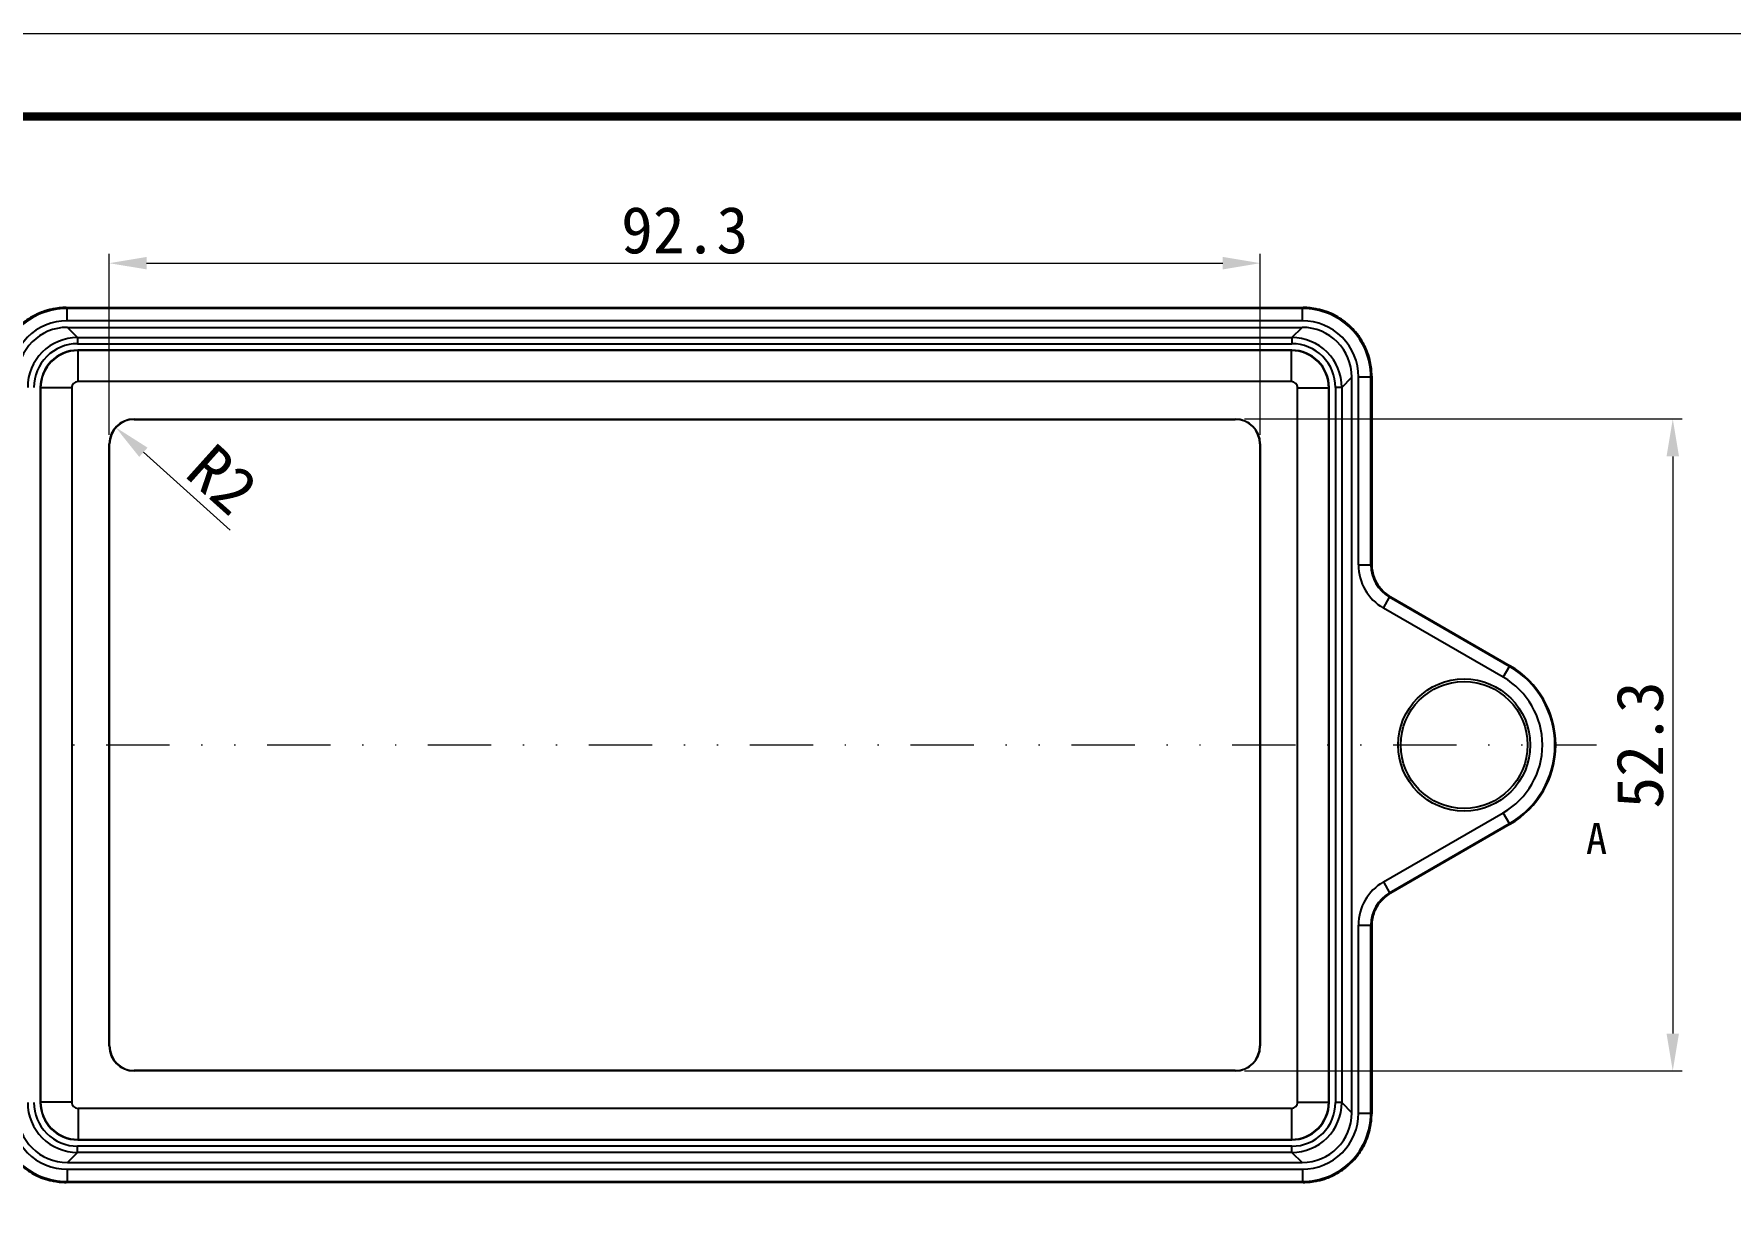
# Model space of a CAD drawing. Header units: millimetres. Extents: x 1396 to 1781, y -411 to -144.
# Drawn here: x 1464.2 to 1600.2, y -237.4 to -143.7 of the extents above; entities that cross this region are included whole.
import ezdxf
from ezdxf.enums import TextEntityAlignment as Align

# ---------------------------------------------------------------- set-up
doc = ezdxf.new("R2010")
doc.units = ezdxf.units.MM
doc.linetypes.add('DIVIDE', pattern=[31.75, 12.7, -6.35, 0, -6.35, 0, -6.35])
doc.layers.add('06___PRT_ALL_SURFS', color=7, linetype='Continuous')
for name, color, linetype, lineweight in [('dim', 82, 'Continuous', 9), ('from', 7, 'Continuous', 13), ('hatch', 56, 'Continuous', 9)]:
    doc.layers.add(name, color=color, linetype=linetype, lineweight=lineweight)
doc.styles.add('宋体', font='SimSun.ttf')
doc.styles.add('样式 1', font='SIMKAI.TTF')
doc.dimstyles.new('YanXiu', dxfattribs={"dimscale": 1.5, "dimtxt": 2.5, "dimasz": 2.2, "dimexe": 0.65, "dimexo": 0.65, "dimgap": 0.5, "dimtad": 1, "dimdsep": 46, "dimtxsty": '宋体', "dimcen": 0, "dimclrd": 3, "dimclre": 3, "dimclrt": 3, "dimazin": 2, "dimtfac": 1, "dimtofl": 0, "dimtmove": 0, "dimatfit": 3, "dimfxl": 1, "dimlwd": 5, "dimlwe": 5, "dimarcsym": 0})

# ---------------------------------------------------------------- blocks, each defined once
blk = doc.blocks.new('*D2')
at = {"layer": 'Defpoints', "color": 0}
for p in [(1562.51, -162.08), (1470.21, -176.58), (1562.51, -176.58)]:
    blk.add_point(p, dxfattribs=at)
at = {"layer": 'dim', "color": 3, "lineweight": 5}
for p, q in [((1470.21, -175.84), (1470.21, -161.33)), ((1562.51, -175.84), (1562.51, -161.33)), ((1473.21, -162.08), (1559.51, -162.08))]:
    blk.add_line(p, q, dxfattribs=at)
at = {"layer": 'dim', "color": 3}
for points in [[(1473.21, -161.58), (1473.21, -162.58), (1470.21, -162.08)], [(1559.51, -161.58), (1559.51, -162.58), (1562.51, -162.08)]]:
    blk.add_solid(points, dxfattribs=at)
at = {"layer": 'dim', "color": 3, "insert": (1516.36, -159.45), "char_height": 3.75, "attachment_point": 5, "style": '宋体'}
blk.add_mtext('92.3', dxfattribs=at)
blk = doc.blocks.new('*D3')
at = {"layer": 'Defpoints', "color": 0}
for p in [(1560.51, -174.58), (1560.51, -226.88), (1595.59, -226.88)]:
    blk.add_point(p, dxfattribs=at)
at = {"layer": 'dim', "color": 3, "lineweight": 5}
for p, q in [((1561.26, -174.58), (1596.34, -174.58)), ((1595.59, -177.58), (1595.59, -223.88)), ((1561.26, -226.88), (1596.34, -226.88))]:
    blk.add_line(p, q, dxfattribs=at)
at = {"layer": 'dim', "color": 3}
for points in [[(1595.09, -177.58), (1596.09, -177.58), (1595.59, -174.58)], [(1595.09, -223.88), (1596.09, -223.88), (1595.59, -226.88)]]:
    blk.add_solid(points, dxfattribs=at)
at = {"layer": 'dim', "color": 3, "insert": (1592.97, -200.73), "char_height": 3.75, "attachment_point": 5, "rotation": 90, "style": '宋体'}
blk.add_mtext('52.3', dxfattribs=at)
blk = doc.blocks.new('*D4')
at = {"layer": 'Defpoints', "color": 0}
for p in [(1470.73, -175.25), (1472.21, -176.58)]:
    blk.add_point(p, dxfattribs=at)
at = {"layer": 'dim', "color": 3, "lineweight": 5}
blk.add_line((1479.9, -183.49), (1472.96, -177.25), dxfattribs=at)
at = {"layer": 'dim', "color": 3}
blk.add_solid([(1473.29, -176.88), (1472.62, -177.62), (1470.73, -175.25)], dxfattribs=at)
at = {"layer": 'dim', "color": 3, "insert": (1479.3, -179.42), "char_height": 3.75, "attachment_point": 5, "rotation": 318.1011, "style": '宋体'}
blk.add_mtext('R2', dxfattribs=at)

msp = doc.modelspace()

# ---------------------------------------------------------------- linework, layer by layer
at = {"color": 7, "linetype": 'Continuous'}
for p, q in [((1466.769, -165.642), (1565.954, -165.642)), ((1466.769, -165.642), (1565.954, -165.642)), ((1466.835, -165.707), (1466.769, -165.642)), ((1466.769, -165.642), (1466.769, -165.642)), ((1565.889, -165.707), (1466.835, -165.707)), ((1466.835, -166.707), (1466.835, -165.707)), ((1565.889, -165.707), (1565.954, -165.642)), ((1565.889, -166.707), (1565.889, -165.707)), ((1565.954, -165.642), (1565.954, -165.642)), ((1565.889, -166.707), (1466.835, -166.707)), ((1466.861, -167.233), (1565.863, -167.233)), ((1467.675, -168.047), (1466.861, -167.233)), ((1565.049, -168.047), (1565.863, -167.233)), ((1467.675, -168.047), (1565.049, -168.047)), ((1467.675, -168.047), (1467.675, -168.547)), ((1467.675, -168.547), (1565.049, -168.547)), ((1565.049, -168.047), (1565.049, -168.547)), ((1565.035, -169.06), (1467.688, -169.06)), ((1467.714, -169.086), (1467.688, -169.06)), ((1565.009, -169.086), (1565.035, -169.06)), ((1569.047, -172.046), (1569.862, -171.231)), ((1569.862, -230.234), (1569.862, -171.231)), ((1570.388, -186.285), (1570.388, -171.205)), ((1570.388, -171.205), (1571.387, -171.205)), ((1571.387, -171.205), (1571.453, -171.14)), ((1571.387, -186.285), (1571.387, -171.205)), ((1571.453, -171.14), (1571.453, -186.247)), ((1571.453, -171.14), (1571.453, -186.247)), ((1571.453, -171.14), (1571.453, -171.14)), ((1464.715, -172.085), (1464.689, -172.059)), ((1464.689, -172.059), (1464.689, -229.406)), ((1568.009, -172.085), (1568.034, -172.059)), ((1568.034, -229.406), (1568.034, -172.059)), ((1568.548, -172.046), (1568.548, -229.42)), ((1569.047, -172.046), (1568.548, -172.046)), ((1569.047, -172.046), (1569.047, -229.42)), ((1472.214, -174.585), (1560.51, -174.585)), ((1472.214, -174.611), (1472.214, -174.585)), ((1472.214, -174.611), (1560.51, -174.611)), ((1560.51, -174.611), (1560.51, -174.585)), ((1470.24, -176.585), (1470.214, -176.585)), ((1470.214, -224.88), (1470.214, -176.585)), ((1470.24, -224.88), (1470.24, -176.585)), ((1562.483, -176.585), (1562.483, -224.88)), ((1562.483, -176.585), (1562.51, -176.585)), ((1562.51, -176.585), (1562.51, -224.88)), ((1570.388, -186.285), (1571.387, -186.285)), ((1571.453, -186.247), (1571.387, -186.285)), ((1571.493, -186.736), (1571.453, -186.247)), ((1571.453, -186.247), (1571.453, -186.247)), ((1572.387, -189.748), (1572.887, -188.882)), ((1572.952, -188.844), (1572.887, -188.882)), ((1582.5, -194.432), (1572.887, -188.882)), ((1572.952, -188.844), (1572.952, -188.844)), ((1572.952, -188.844), (1582.532, -194.375)), ((1572.952, -188.844), (1582.532, -194.376)), ((1582, -195.298), (1572.387, -189.748)), ((1582, -195.298), (1582.532, -194.375)), ((1572.387, -211.718), (1582, -206.168)), ((1582.532, -207.09), (1582, -206.168)), ((1572.887, -212.583), (1582.5, -207.033)), ((1582.532, -207.09), (1572.952, -212.621)), ((1582.532, -207.09), (1572.952, -212.621)), ((1572.387, -211.718), (1572.887, -212.583)), ((1572.548, -212.902), (1572.952, -212.622)), ((1572.887, -212.583), (1572.952, -212.621)), ((1572.952, -212.621), (1572.952, -212.621)), ((1570.388, -230.26), (1570.388, -215.181)), ((1570.388, -215.181), (1571.387, -215.181)), ((1571.387, -230.259), (1571.387, -215.181)), ((1571.387, -215.181), (1571.453, -215.218)), ((1571.453, -215.218), (1571.453, -230.325)), ((1571.453, -215.218), (1571.453, -230.325)), ((1571.453, -215.218), (1571.453, -215.218)), ((1470.24, -224.88), (1470.214, -224.88)), ((1562.483, -224.88), (1562.51, -224.88)), ((1560.51, -226.854), (1472.214, -226.854)), ((1472.214, -226.854), (1472.214, -226.88)), ((1560.51, -226.88), (1472.214, -226.88)), ((1560.51, -226.854), (1560.51, -226.88)), ((1464.715, -229.381), (1464.689, -229.406)), ((1568.009, -229.38), (1568.034, -229.406)), ((1569.047, -229.42), (1568.548, -229.42)), ((1569.047, -229.42), (1569.862, -230.234)), ((1570.388, -230.26), (1571.387, -230.26)), ((1571.387, -230.259), (1571.453, -230.325)), ((1571.453, -230.325), (1571.453, -230.325)), ((1467.714, -232.38), (1467.688, -232.405)), ((1467.688, -232.405), (1565.035, -232.405)), ((1565.01, -232.38), (1565.035, -232.405)), ((1467.675, -233.418), (1466.861, -234.233)), ((1565.049, -232.918), (1467.675, -232.918)), ((1467.675, -233.418), (1467.675, -232.918)), ((1565.049, -233.418), (1467.675, -233.418)), ((1565.049, -233.418), (1565.049, -232.918)), ((1565.049, -233.418), (1565.863, -234.233)), ((1466.835, -234.759), (1565.889, -234.759)), ((1466.835, -234.759), (1466.835, -235.758)), ((1466.861, -234.233), (1565.863, -234.233)), ((1565.889, -234.759), (1565.889, -235.758)), ((1466.835, -235.758), (1466.769, -235.823)), ((1565.954, -235.823), (1466.769, -235.823)), ((1466.769, -235.824), (1466.769, -235.823)), ((1565.954, -235.824), (1466.769, -235.824)), ((1466.835, -235.758), (1565.889, -235.758)), ((1565.889, -235.758), (1565.954, -235.823)), ((1565.954, -235.824), (1565.954, -235.823))]:
    msp.add_line(p, q, dxfattribs=at)
for points in [[(1466.769, -165.642), (1465.719, -165.743), (1464.476, -166.143), (1463.36, -166.826), (1462.437, -167.753), (1461.76, -168.872), (1461.367, -170.115), (1461.271, -171.14)], [(1571.453, -171.14), (1571.352, -170.09), (1570.952, -168.847), (1570.269, -167.731), (1569.341, -166.808), (1568.223, -166.131), (1566.98, -165.738), (1565.954, -165.642)], [(1572.952, -188.844), (1572.533, -188.552), (1572.044, -188.035), (1571.691, -187.418), (1571.493, -186.736)], [(1571.453, -215.218), (1571.496, -214.711), (1571.698, -214.03), (1572.055, -213.415), (1572.548, -212.902)], [(1461.271, -230.325), (1461.372, -231.375), (1461.772, -232.619), (1462.455, -233.735), (1463.383, -234.657), (1464.501, -235.334), (1465.744, -235.727), (1466.769, -235.824)], [(1565.954, -235.824), (1567.005, -235.723), (1568.248, -235.323), (1569.364, -234.64), (1570.287, -233.712), (1570.963, -232.594), (1571.357, -231.35), (1571.453, -230.325)]]:
    msp.add_lwpolyline(points, dxfattribs=at)
for radius in [5.3, 5.086]:
    msp.add_circle((1578.862, -200.733), radius, dxfattribs=at)
for centre, radius, start, end in [((1466.835, -171.206), 5.498, 90.00224, 180.00424), ((1466.766, -171.128), 5.485, 101.93481, 110.0211), ((1466.772, -171.16), 5.518, 90.02999, 101.92879), ((1565.889, -171.206), 5.498, 0.00224, 90.00424), ((1565.951, -171.16), 5.518, 78.20839, 89.96981), ((1565.958, -171.127), 5.485, 70.39147, 78.20309), ((1466.834, -171.205), 4.498, 89.99233, 180.00767), ((1466.771, -171.142), 5.5, 115.21643, 124.99754), ((1466.77, -171.14), 5.498, 110.01168, 115.21371), ((1565.89, -171.205), 4.498, 359.99233, 90.00767), ((1565.954, -171.14), 5.498, 56.15959, 70.40038), ((1565.955, -171.14), 5.497, 51.67213, 56.16998), ((1565.956, -171.139), 5.496, 38.48463, 51.66909), ((1467.675, -172.046), 3.999, 89.99913, 180.00087), ((1467.675, -172.045), 3.498, 89.99233, 180.00767), ((1565.049, -172.046), 3.999, 359.99914, 90.00086), ((1565.049, -172.045), 3.498, 359.99233, 90.00767), ((1565.959, -171.136), 5.492, 34.98823, 38.48303), ((1565.953, -171.142), 5.5, 25.21643, 34.99754), ((1565.955, -171.14), 5.498, 20.01168, 25.21371), ((1565.967, -171.137), 5.485, 11.93481, 20.0211), ((1565.935, -171.143), 5.518, 0.02999, 11.92879), ((1472.214, -176.585), 2, 90, 180), ((1472.214, -176.585), 1.974, 90, 180), ((1560.51, -176.585), 2, 0, 90), ((1560.51, -176.585), 1.974, 0, 90), ((1574.386, -186.285), 3.998, 179.99848, 240.00168), ((1574.385, -186.285), 2.998, 179.98967, 240.01257), ((1574.437, -186.247), 2.984, 179.9946, 180.46827), ((1574.46, -186.247), 3.008, 180.47638, 190.49453), ((1574.445, -186.25), 2.992, 190.49756, 200.29996), ((1574.447, -186.249), 2.995, 200.29187, 203.39209), ((1574.451, -186.247), 2.999, 203.39407, 216.3776), ((1574.446, -186.251), 2.993, 216.3787, 218.49793), ((1574.447, -186.251), 2.993, 218.49059, 229.28049), ((1574.456, -186.24), 3.007, 229.28395, 239.44044), ((1574.443, -186.261), 2.982, 239.44891, 240.01053), ((1578.862, -200.733), 7.276, 300, 60), ((1578.862, -200.733), 7.341, 300, 60), ((1578.862, -200.733), 7.341, 300, 60), ((1578.862, -200.733), 6.276, 300, 60), ((1574.386, -215.181), 3.999, 119.99942, 180.00042), ((1574.385, -215.18), 2.998, 119.98743, 180.01032), ((1574.452, -215.218), 2.999, 143.42745, 156.41048), ((1574.448, -215.215), 2.994, 140.45751, 143.42535), ((1574.446, -215.214), 2.993, 130.52144, 140.4653), ((1574.456, -215.225), 3.007, 120.48246, 130.51903), ((1574.443, -215.204), 2.982, 119.98945, 120.47362), ((1574.46, -215.219), 3.008, 169.3082, 179.44922), ((1574.445, -215.216), 2.993, 158.72197, 169.30408), ((1574.446, -215.216), 2.993, 156.41168, 158.72986), ((1574.437, -215.218), 2.985, 179.45696, 180.00538), ((1472.214, -224.88), 2, 180, 270), ((1472.214, -224.88), 1.974, 180, 270), ((1560.51, -224.88), 1.974, 270, 0), ((1560.51, -224.88), 2, 270, 0), ((1467.675, -229.42), 3.999, 179.99913, 270.00087), ((1467.675, -229.42), 3.498, 179.99233, 270.00767), ((1565.049, -229.42), 3.498, 269.99233, 0.00767), ((1565.049, -229.42), 3.999, 269.99914, 0.00086), ((1466.835, -230.26), 5.498, 180.00224, 270.00424), ((1466.834, -230.261), 4.498, 179.99232, 270.00768), ((1565.889, -230.26), 5.498, 270.00224, 0.00424), ((1565.89, -230.261), 4.498, 269.99232, 0.00768), ((1565.935, -230.322), 5.518, 348.20839, 359.96981), ((1565.954, -230.325), 5.498, 326.15959, 340.40038), ((1565.967, -230.329), 5.485, 340.39147, 348.20309), ((1565.956, -230.326), 5.496, 308.48463, 321.66909), ((1565.955, -230.326), 5.497, 321.67213, 326.16998), ((1466.77, -230.325), 5.498, 236.15959, 250.40038), ((1565.953, -230.324), 5.5, 295.21643, 304.99754), ((1565.958, -230.33), 5.492, 304.98823, 308.48303), ((1466.766, -230.338), 5.485, 250.39147, 258.20309), ((1466.772, -230.306), 5.518, 258.20839, 269.96981), ((1565.952, -230.306), 5.518, 270.02999, 281.92879), ((1565.958, -230.337), 5.485, 281.93481, 290.0211), ((1565.954, -230.326), 5.498, 290.01168, 295.21371)]:
    msp.add_arc(centre, radius, start, end, dxfattribs=at)
for centre, major_axis, start_param, end_param in [((1466.863, -171.234), (2.83, -2.83), 2.3565371, 3.9266482), ((1565.861, -171.234), (2.83, 2.83), -0.7850555, 0.7850555), ((1467.691, -172.061), (2.123, -2.123), 2.3565371, 3.9266482), ((1565.033, -172.061), (2.123, 2.123), -0.7850555, 0.7850555), ((1467.691, -229.404), (2.123, 2.123), -3.9266482, -2.3565371), ((1565.033, -229.404), (2.123, -2.123), -0.7850555, 0.7850555), ((1466.863, -230.231), (2.83, 2.83), -3.9266482, -2.3565371), ((1565.861, -230.231), (2.83, -2.83), -0.7850555, 0.7850555)]:
    msp.add_ellipse(centre, major_axis=major_axis, ratio=0.999315, start_param=start_param, end_param=end_param, dxfattribs=at)
at = {"layer": '06___PRT_ALL_SURFS', "color": 7, "linetype": 'Continuous'}
for p, q in [((1565.009, -169.086), (1467.714, -169.086)), ((1467.714, -171.585), (1467.714, -169.086)), ((1565.01, -171.585), (1565.01, -169.086)), ((1467.214, -172.085), (1464.715, -172.085)), ((1464.715, -172.085), (1464.715, -229.381)), ((1467.214, -172.085), (1467.214, -229.381)), ((1565.01, -171.585), (1467.714, -171.585)), ((1565.51, -229.381), (1565.51, -172.085)), ((1565.51, -172.085), (1568.009, -172.085)), ((1568.009, -229.38), (1568.009, -172.085)), ((1467.214, -229.381), (1464.715, -229.381)), ((1565.51, -229.381), (1568.009, -229.381)), ((1467.714, -229.88), (1565.01, -229.88)), ((1467.714, -229.88), (1467.714, -232.38)), ((1565.01, -229.88), (1565.01, -232.38)), ((1467.714, -232.38), (1565.01, -232.38))]:
    msp.add_line(p, q, dxfattribs=at)
for centre, radius, start, end in [((1467.716, -172.087), 3.001, 90.03793, 179.96795), ((1565.008, -172.087), 3.001, 0.03794, 89.96794), ((1467.714, -172.085), 0.5, 89.99317, 180.00683), ((1565.01, -172.085), 0.5, 359.99317, 90.00683), ((1467.716, -229.379), 3.001, 180.03793, 269.96795), ((1467.714, -229.381), 0.5, 179.99315, 270.00685), ((1565.008, -229.379), 3.001, 270.03794, 359.96794), ((1565.01, -229.381), 0.5, 269.99315, 0.00685)]:
    msp.add_arc(centre, radius, start, end, dxfattribs=at)
at = {"layer": 'from'}
msp.add_lwpolyline([(1395.997, -410.966), (1780.619, -410.966), (1780.619, -143.688), (1395.997, -143.688)], close=True, dxfattribs=at)
at = {"layer": 'from', "const_width": 0.663}
msp.add_lwpolyline([(1402.625, -404.338), (1402.625, -150.317), (1773.991, -150.317), (1773.991, -404.338), (1402.625, -404.338)], dxfattribs=at)
at = {"layer": 'hatch', "color": 2, "linetype": 'DIVIDE', "ltscale": 0.4}
msp.add_line((1444.171, -200.733), (1589.479, -200.733), dxfattribs=at)
at = {"layer": 'hatch', "color": 2}
msp.add_lwpolyline([(1589.479, -200.733, 0, 0, 0), (1589.479, -203.233, 0.75, 0, 0), (1589.479, -205.733, 0, 0, 0)], format="xyseb", dxfattribs=at)

# ---------------------------------------------------------------- texts
at = {"layer": 'hatch', "color": 6, "style": '样式 1'}
msp.add_text('A', height=2.5, dxfattribs=at).set_placement((1589.479, -208.233), align=Align.MIDDLE)

# ---------------------------------------------------------------- dimensions: what is measured, and where the dimension line sits
at = {"layer": 'dim'}
dim = msp.add_linear_dim(base=(1562.51, -162.079), p1=(1470.214, -176.585), p2=(1562.51, -176.585), dimstyle='YanXiu', override={"dimasz": 2, "dimexe": 0.49975, "dimexo": 0.49975, "dimgap": 0.49975}, dxfattribs=at)
dim.commit()
dim.dimension.update_dxf_attribs({"geometry": '*D2', "text_midpoint": (1516.362, -159.455)})
dim = msp.add_radius_dim(center=(1472.214, -176.585), mpoint=(1470.725, -175.249), dimstyle='YanXiu', override={"dimasz": 2, "dimexe": 0.49975, "dimexo": 0.49975, "dimgap": 0.49975}, dxfattribs=at)
dim.commit()
dim.dimension.update_dxf_attribs({"geometry": '*D4', "text_midpoint": (1477.548, -181.371), "dimtype": 164})
dim = msp.add_linear_dim(base=(1595.5905, -226.8805), p1=(1560.5097, -174.5849), p2=(1560.5097, -226.8805), angle=90, dimstyle='YanXiu', override={"dimasz": 2, "dimexe": 0.49975, "dimexo": 0.49975, "dimgap": 0.49975}, dxfattribs=at)
dim.commit()
dim.dimension.update_dxf_attribs({"geometry": '*D3', "text_midpoint": (1592.9659, -200.7327)})

doc.saveas('drawing.dxf')
